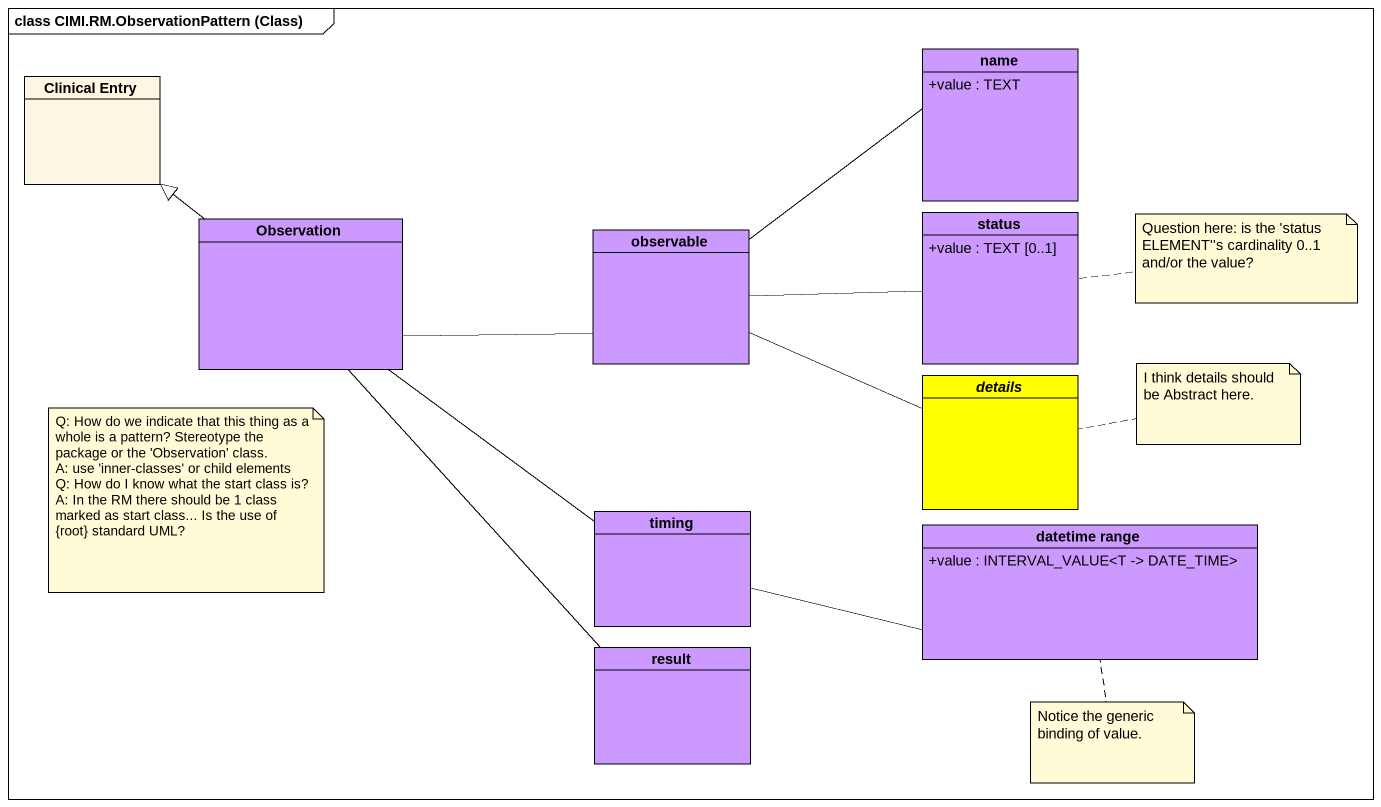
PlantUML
@startuml
mainframe class CIMI.RM.ObservationPattern (Class)
hide circle
hide empty members
skinparam classAttributeIconSize 0
class "Clinical Entry" as Clinical_Entry
class name #CC99FF {
  +value : TEXT
}
class Observation #CC99FF
class status #CC99FF {
  +value : TEXT [0..1]
}
class observable #CC99FF
abstract class details #FFFF00
class timing #CC99FF
class "datetime range" as datetime_range #CC99FF {
  +value : INTERVAL_VALUE<T -> DATE_TIME>
}
class result #CC99FF
Observation -up-|> Clinical_Entry
Observation -right- observable
Observation -- timing
Observation -- result
observable -right- name
observable -right- status
observable -right- details
timing -right- datetime_range
note right of status : Question here: is the 'status ELEMENT''s cardinality 0..1 and/or the value?
note as N2
  Q: How do we indicate that this thing as a whole is a pattern? Stereotype the package or the 'Observation' class.
  A: use 'inner-classes' or child elements
  Q: How do I know what the start class is?
  A: In the RM there should be 1 class marked as start class... Is the use of {root} standard UML?
end note
note right of details : I think details should be Abstract here.
note bottom of datetime_range : Notice the generic binding of value.
@enduml
